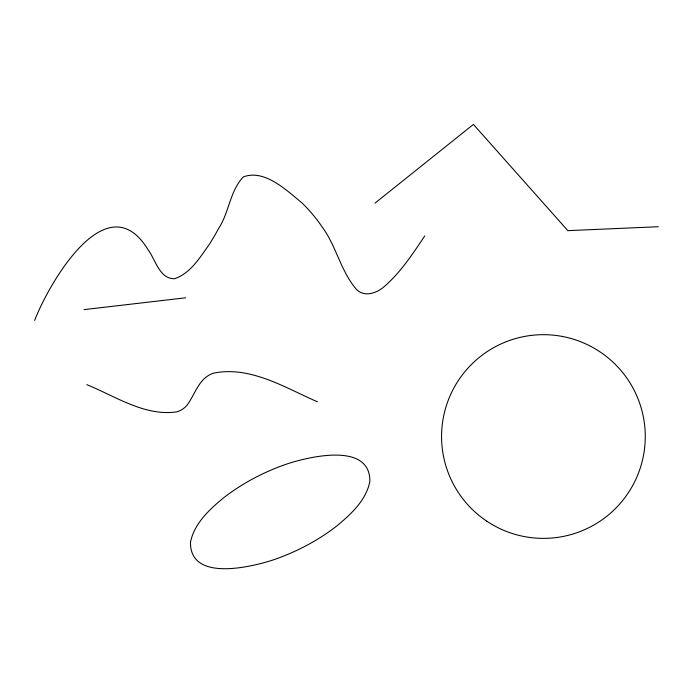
<?xml version="1.0" encoding="UTF-8"?>
<svg xmlns="http://www.w3.org/2000/svg" width="693" height="693" viewBox="0 0 693 693"><rect width="100%" height="100%" fill="white"/><g stroke="black" fill="none" stroke-linecap="round" stroke-linejoin="round"><path stroke-width="1.04" d="M34.65 320.409C48.371 284.511 106.869 181.488 148.146 249.913C155.639 259.84 159.468 279.114 174.671 278.716C190.566 273.233 199.905 257.545 209.199 244.516A217.515 217.515 0 0 0 218.468 228.707C229.175 212.682 229.825 190.913 243.356 176.906C264.544 168.849 286.755 190.48 301.81 202.78A151.992 151.992 0 0 1 321.881 226.55C336.235 245.798 340.558 270.842 356.211 289.137C364.414 297.86 377.321 293.035 384.901 286.036C401.013 271.829 412.881 253.664 424.74 235.941M375.026 203.11L473.406 124.411L567.844 230.656L658.35 226.724M84.035 309.615L185.62 297.808M86.807 384.693C115.402 396.188 144.889 416.692 177.027 411.815A21.656 21.656 0 0 0 186.677 405.648C195.365 394.464 198.683 377.46 214.085 373.042C250.615 365.861 285.247 387.785 317.437 401.81M190.488 542.238C189.778 582.068 251.212 567.117 273.389 559.866C296.128 552.044 317.732 540.757 336.746 526.004C350.935 514.267 366.06 500.424 369.845 481.592C370.564 441.753 309.13 456.704 286.954 463.964C264.215 471.777 242.611 483.073 223.588 497.825C209.407 509.554 194.283 523.397 190.488 542.238M486.798 521.188A101.845 101.845 0 0 0 645.044 443.225A101.845 101.845 0 0 0 498.406 345.166A101.845 101.845 0 0 0 486.798 521.188"/></g></svg>
